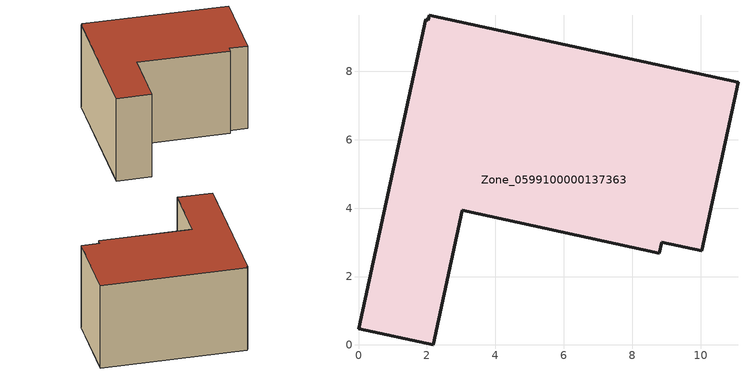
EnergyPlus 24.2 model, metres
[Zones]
Zone_0599100000137363
 floor ground (C_G): 3.03,3.93 2.18,0 0,0.47 1.96,9.52 2.03,9.5 2.06,9.64 11.09,7.68 10.03,2.76 8.87,3 8.8,2.68 z0
 wall outside (C_F): 1.96,9.52 0,0.47 2.18,0 3.03,3.93 8.8,2.68 8.87,3 10.03,2.76 11.09,7.68 2.06,9.64 2.03,9.5 1.96,9.52 z0:5.83
 roof outside (C_R): 11.09,7.68 2.06,9.64 2.03,9.5 1.96,9.52 0,0.47 2.18,0 3.03,3.93 8.8,2.68 8.87,3 10.03,2.76 z5.83
[BUILDING]
Pand.0599100000137363: North Axis=0; Terrain=City; Loads Convergence Tolerance Value=0.04; Temperature Convergence Tolerance Value=0.4; Solar Distribution=FullExterior; Maximum Number of Warmup Days=25; Minimum Number of Warmup Days=1
[Site:Location]
Rotterdam.The.Hague.AP_ZH_NLD Design_Conditions: Latitude=51.96; Longitude=4.45; Time Zone=1; Elevation=-4.5
[SITE:GROUNDTEMPERATURE:BUILDINGSURFACE]
18, 18, 18, 18, 18, 18, 18, 18, 18, 18, 18, 18
[MATERIAL] Thermal Absorptance=0.9; Solar Absorptance=0.7; Visible Absorptance=0.7
Name | Roughness | Thickness | Conductivity | Density | Specific Heat
G.TC.1975-1991 | MediumSmooth | 0.15 | 0.288461 | 540 | 1210
F.TC.1975-1991 | Rough | 0.3 | 0.230769 | 1920 | 840
R.TC.1975-1991 | MediumRough | 0.2 | 0.153846 | 1500 | 1000
[CONSTRUCTION]
C_G: G.TC.1975-1991
C_F: F.TC.1975-1991
C_R: R.TC.1975-1991
[ZONE]
Zone_0599100000137363: Type=1; Multiplier=1; Ceiling Height=Autocalculate; Volume=Autocalculate; Floor Area=autocalculate; Part of Total Floor Area=Yes
[ZONEINFILTRATION:DESIGNFLOWRATE]
Infil_Zone_0599100000137363: Zone or ZoneList or Space or SpaceList=Zone_0599100000137363; Schedule=AlwaysOn; Design Flow Rate Calculation Method=Flow/Area; Flow Rate per Floor Area=0.003; Constant Term Coefficient=1; Temperature Term Coefficient=0; Velocity Term Coefficient=0; Velocity Squared Term Coefficient=0
[HVACTEMPLATE:ZONE:IDEALLOADSAIRSYSTEM]
Zone_0599100000137363: Maximum Heating Supply Air Temperature=50; Minimum Cooling Supply Air Temperature=13; Maximum Heating Supply Air Humidity Ratio=0.0156; Minimum Cooling Supply Air Humidity Ratio=0.0077; Heating Limit=NoLimit; Cooling Limit=NoLimit; Dehumidification Control Type=ConstantSensibleHeatRatio; Cooling Sensible Heat Ratio=0.7; Dehumidification Setpoint=60; Humidification Control Type=None; Humidification Setpoint=30; Outdoor Air Method=None; Outdoor Air Flow Rate per Person=0.00944; Outdoor Air Flow Rate per Zone Floor Area=0; Outdoor Air Flow Rate per Zone=0; Demand Controlled Ventilation Type=None; Outdoor Air Economizer Type=NoEconomizer; Heat Recovery Type=None; Sensible Heat Recovery Effectiveness=0.7; Latent Heat Recovery Effectiveness=0.65
[ZONECONTROL:THERMOSTAT]
ThermostatControl_Zone_0599100000137363: Zone or ZoneList=Zone_0599100000137363; Control Type Schedule=DualSetpointControlType; Control 1=Thermostat_Zone_0599100000137363; Temperature Difference Between Cutout And Setpoint=0
[THERMOSTATSETPOINT:DUALSETPOINT]
Thermostat_Zone_0599100000137363: Heating Setpoint Temperature Schedule=HeatingSetpoint_Zone_0599100000137363; Cooling Setpoint Temperature Schedule=CoolingSetpoint_Zone_0599100000137363
[SCHEDULE:COMPACT]
HeatingSetpoint_Zone_0599100000137363: Through: 12/31, For: AllDays, Until: 24:00, 21
CoolingSetpoint_Zone_0599100000137363: Through: 12/31, For: AllDays, Until: 24:00, 24
DualSetpointControlType: Through: 12/31, For: AllDays, Until: 24:00, 4
AlwaysOn: Through: 12/31, For: AllDays, Until: 24:00, 1
